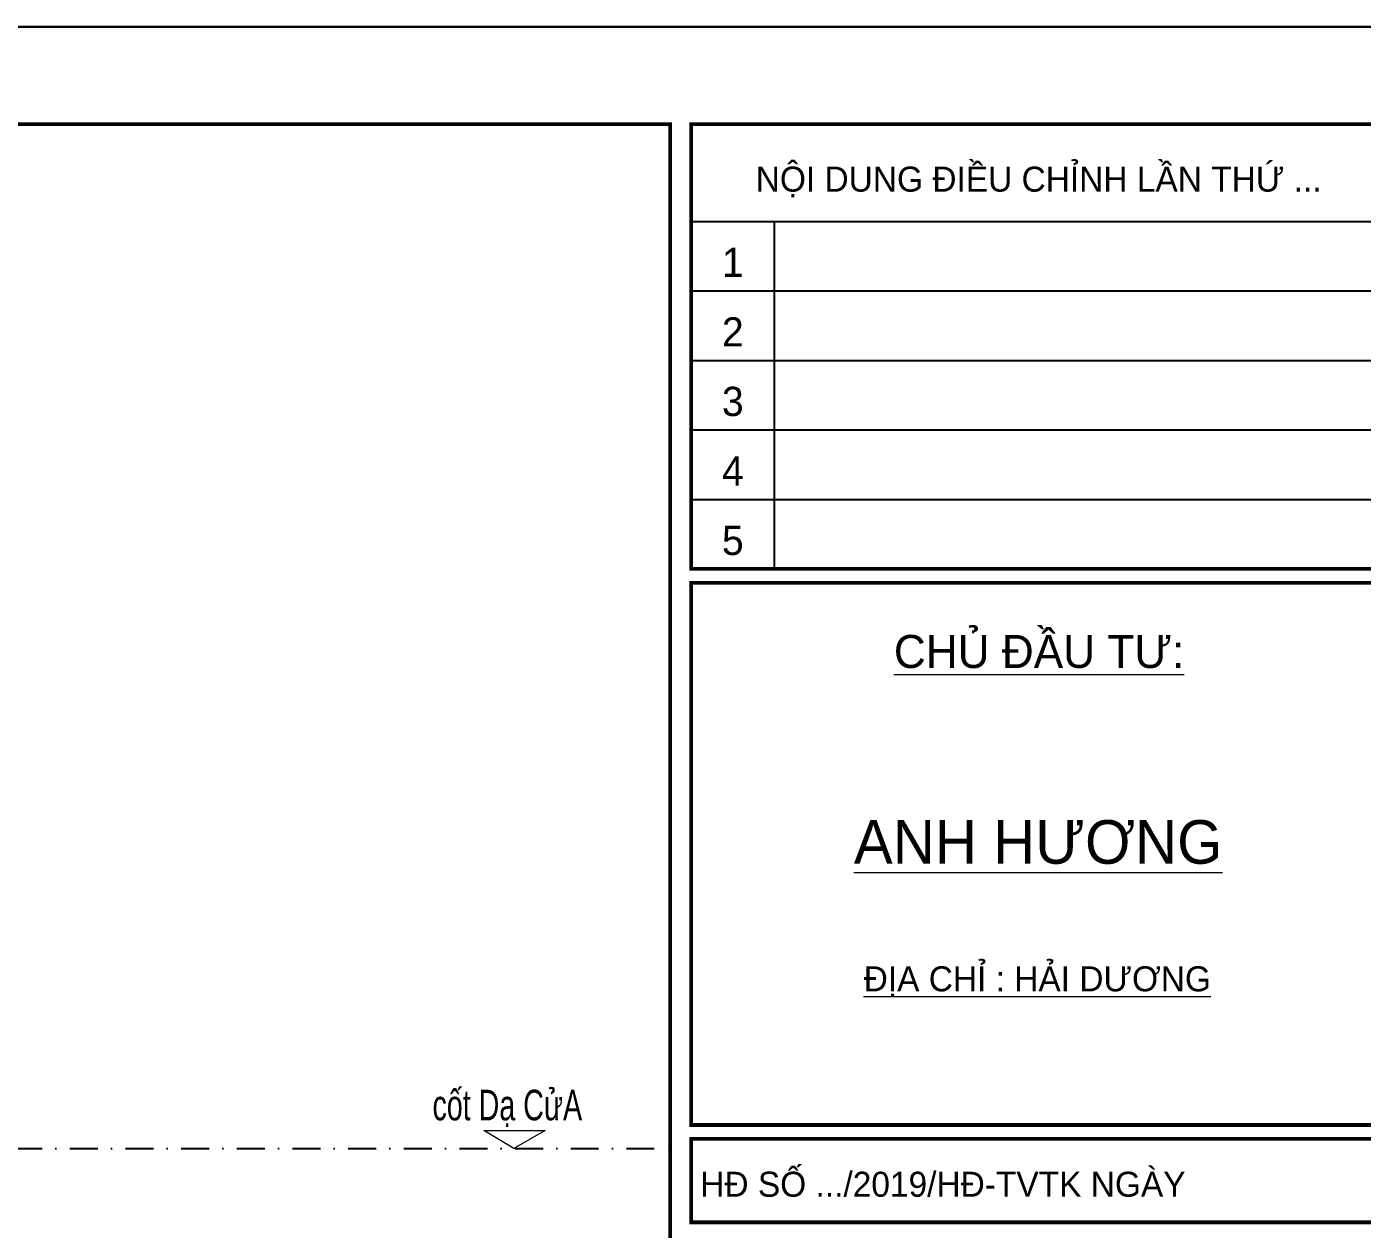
# Model space of a CAD drawing. Header units: inches. Extents: x 274208 to 641690, y -81912 to 129129.
# Drawn here: x 535935 to 538337, y 24965 to 27127 of the extents above; entities that cross this region are included whole.
import ezdxf
from ezdxf.enums import TextEntityAlignment as Align

# ---------------------------------------------------------------- set-up
doc = ezdxf.new("R2010")
doc.units = ezdxf.units.IN
doc.header["$MEASUREMENT"] = 0
doc.linetypes.add('DASHDOT', pattern=[1, 0.5, -0.25, 0, -0.25])
for name, color, linetype, lineweight in [('05.Text', 253, 'Continuous', 18), ('10.Text', 254, 'Continuous', 18), ('11.Khung bo', 32, 'Continuous', 50), ('12.Khung', 36, 'Continuous', 25)]:
    doc.layers.add(name, color=color, linetype=linetype, lineweight=lineweight)
doc.layers.add('Tpl_Bound', color=1, linetype='Continuous', plot=False)
doc.layers.add('TRUC', color=250, linetype='DASHDOT')
doc.styles.add('AVANT', font='')
doc.styles.add('TT5_Text Dim', font='hoatbif.shx', dxfattribs={"width": 0.6})
doc.styles.add('VnAvantH', font='')
doc.styles.get('AVANT').set_extended_font_data('.VnAvant')
doc.styles.get('VnAvantH').set_extended_font_data('.VnAvantH')

# ---------------------------------------------------------------- blocks, each defined once
blk = doc.blocks.new('100')
at = {"layer": '11.Khung bo', "const_width": 26.7}
for points in [[(1860913, -945239.8), (1860913, -916940.1), (1896062.6, -916940.1), (1896062.6, -945239.8)], [(1896212.6, -920140), (1896212.6, -916940.1), (1901212.6, -916940.1), (1901212.6, -920140)], [(1896212.6, -924140), (1901212.6, -924140), (1901212.6, -920240), (1896212.6, -920240)], [(1896212.6, -924840), (1901212.6, -924840), (1901212.6, -924240), (1896212.6, -924240)]]:
    blk.add_lwpolyline(points, close=True, dxfattribs=at)
at = {"layer": '12.Khung'}
for p, q in [((1896212.6, -917640.1), (1901212.6, -917640.1)), ((1896812.6, -920140), (1896812.6, -917640.1)), ((1896212.6, -918140.1), (1901212.6, -918140.1)), ((1896212.6, -918640.1), (1901212.6, -918640.1)), ((1896212.6, -919140.1), (1901212.6, -919140.1)), ((1896212.6, -919640.1), (1901212.6, -919640.1))]:
    blk.add_line(p, q, dxfattribs=at)
at = {"layer": '12.Khung', "color": 1}
blk.add_lwpolyline([(1901579.2, -945939.8), (1901579.2, -916240.1), (1859579.6, -916240.1), (1859579.6, -945939.8)], close=True, dxfattribs=at)
at = {"layer": '05.Text', "style": 'VnAvantH'}
for s, p in [('Néi dung ®iÒu chØnh lÇn thø ...', (1898712.6, -917329.1)), ('H§ sè .../2019/H§-TVTK ngµy ', (1898057.4, -924540))]:
    blk.add_text(s, height=179.998, dxfattribs=at).set_placement(p, align=Align.MIDDLE)
at = {"layer": '05.Text'}
for s, height, style, p in [('1', 210, 'AVANT', (1896512.6, -918040.1)), ('2', 210, 'AVANT', (1896512.6, -918540.1)), ('3', 210, 'AVANT', (1896512.6, -919040.1)), ('4', 210, 'AVANT', (1896512.6, -919540.1)), ('5', 210, 'AVANT', (1896512.6, -920040)), ('%%uChñ ®Çu t\xad:', 237.598, 'VnAvantH', (1898715.8, -920852.7)), ('%%Uanh H¦¥NG', 313.629, 'VnAvantH', (1898709.1, -922260.7)), ('%%U®Þa chØ : H¶I D¦¥NG', 179.998, 'VnAvantH', (1898702.9, -923178.4))]:
    blk.add_text(s, height=height, dxfattribs=dict(at, style=style)).set_placement(p, align=Align.CENTER)

msp = doc.modelspace()

# ---------------------------------------------------------------- linework, layer by layer
at = {"layer": '05.Text'}
msp.add_lwpolyline([(536810.9, 25110.1), (536757.1, 25142.6), (536867.2, 25142.6)], close=True, dxfattribs=at)
at = {"layer": 'Tpl_Bound', "color": 1}
msp.add_lwpolyline([(527971.6, 19702.4), (527971.6, 27127.3), (538471.5, 27127.3), (538471.5, 19702.4)], close=True, dxfattribs=at)
at = {"layer": 'TRUC', "ltscale": 100}
msp.add_lwpolyline([(528305, 25110.1), (537092.4, 25110.1)], dxfattribs=at)

# ---------------------------------------------------------------- block references
at = {"layer": '05.Text', "xscale": 0.25, "yscale": 0.25, "zscale": 0.25}
msp.add_blockref('100', (63076.7, 256187.3), dxfattribs=at)

# ---------------------------------------------------------------- texts
at = {"layer": '10.Text', "style": 'TT5_Text Dim', "width": 0.7}
msp.add_text('cèt D¹ CöA', height=55, dxfattribs=at).set_placement((536664.8, 25160.7))

doc.saveas('drawing.dxf')
